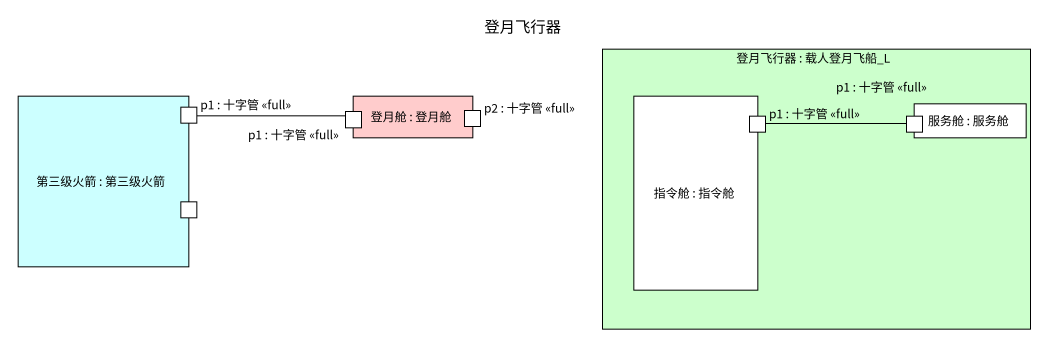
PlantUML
@startuml
title 登月飞行器
rectangle "登月飞行器 : 载人登月飞船_L" as 登月飞行器 #CCFFCC {
  rectangle "指令舱 : 指令舱" as 指令舱 {
    port "p1 : 十字管 <<full>>" as p1_十字管_full_3
  }
  rectangle "服务舱 : 服务舱" as 服务舱 {
    port "p1 : 十字管 <<full>>" as p1_十字管_full_4
  }
}
rectangle "第三级火箭 : 第三级火箭" as 第三级火箭 #CCFFFF {
  port "p1 : 十字管 <<full>>" as p1_十字管_full
  port " " as port1
}
rectangle "登月舱 : 登月舱" as 登月舱 #FFCCCC {
  port "p1 : 十字管 <<full>>" as p1_十字管_full_2
  port "p2 : 十字管 <<full>>" as p2_十字管_full
}
p1_十字管_full -right- p1_十字管_full_2
p1_十字管_full_3 -right- p1_十字管_full_4
@enduml
